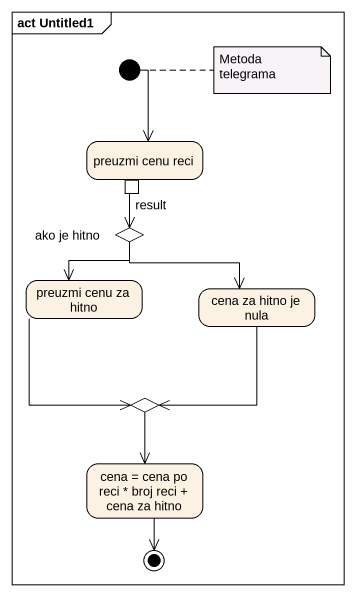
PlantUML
@startuml
mainframe act Untitled1
hide empty description
state initial1 <<start>>
state "preuzmi cenu reci" as preuzmi_cenu_reci {
  state result <<outputPin>>
}
state "ako je hitno" as ako_je_hitno <<choice>>
state "preuzmi cenu za hitno" as preuzmi_cenu_za_hitno
state "cena za hitno je nula" as cena_za_hitno_je_nula
state choice1 <<choice>>
state "cena = cena po reci * broj reci + cena za hitno" as cena_cena_po_reci_broj_reci
initial1 --> preuzmi_cenu_reci
result --> ako_je_hitno
ako_je_hitno --> preuzmi_cenu_za_hitno
ako_je_hitno -right-> cena_za_hitno_je_nula
preuzmi_cenu_za_hitno --> choice1
cena_za_hitno_je_nula --> choice1
choice1 --> cena_cena_po_reci_broj_reci
cena_cena_po_reci_broj_reci --> [*]
note right of initial1 : Metoda telegrama
@enduml
